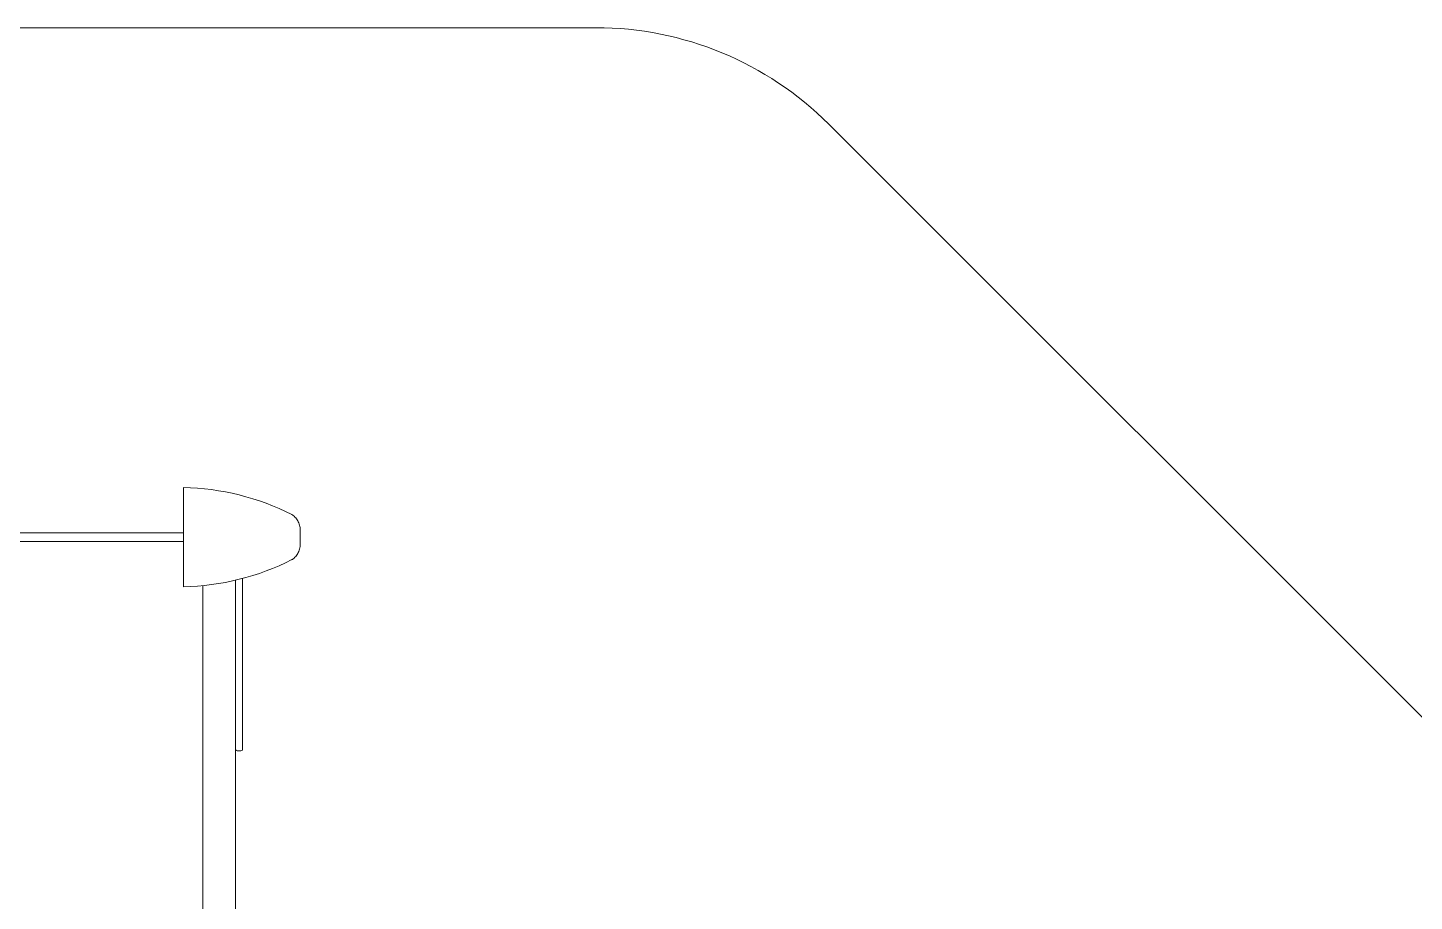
# Model space of a CAD drawing. Header units: millimetres. Extents: x -8422 to 28150, y -6982 to 5510.
# Drawn here: x 1630 to 5842, y 2856 to 5510 of the extents above; entities that cross this region are included whole.
import ezdxf

# ---------------------------------------------------------------- set-up
doc = ezdxf.new("R2010")
doc.units = ezdxf.units.MM
doc.layers.add('DIKOM_ЗОНА', color=80, linetype='Continuous')
doc.layers.add('DIKOM_ОБЪЕКТ', color=7, linetype='Continuous')

msp = doc.modelspace()

# ---------------------------------------------------------------- linework, layer by layer
at = {"layer": 'DIKOM_ЗОНА', "color": 3, "lineweight": 15}
for p, q in [((620.2, 5510), (3355.9, 5510)), ((7751.1, 1529), (4063, 5217.1))]:
    msp.add_line(p, q, dxfattribs=at)
msp.add_arc((3355.9, 4510), 1000, 45, 90, dxfattribs=at)
at = {"layer": 'DIKOM_ОБЪЕКТ', "color": 7, "linetype": 'Continuous', "lineweight": 15}
for p, q in [((2102.7, 4113.1), (2102.7, 3811.2)), ((2102.7, 3975.5), (1465.3, 3975.5)), ((2457.3, 3940.8), (2457.3, 3983.4)), ((1465.3, 3948.5), (2102.7, 3948.5)), ((2282.3, 3836.7), (2282.3, 3317.3)), ((2161.3, 3814.7), (2161.3, 2023.9)), ((2261.3, 3324.2), (2261.3, 3831.4)), ((2261.3, 3324.2), (2261.3, 2068.9)), ((2266.3, 3312.3), (2277.3, 3312.3)), ((2277.3, 3312.3), (2266.3, 3312.3)), ((2266.3, 3312.3), (2266.3, 3312.3)), ((2277.3, 3312.3), (2277.3, 3312.3)), ((2282.3, 3317.3), (2282.3, 3317.3))]:
    msp.add_line(p, q, dxfattribs=at)
at = {"layer": 'DIKOM_ОБЪЕКТ', "color": 7, "linetype": 'Continuous', "lineweight": 15, "flags": 128}
for points in [[(2457.3, 3983.4), (2457.2, 3987.2), (2456.9, 3991), (2456.3, 3994.7), (2455.5, 3998.3), (2454.4, 4001.9), (2453.2, 4005.4), (2451.7, 4008.8), (2450.1, 4012), (2448.2, 4015.1), (2446.2, 4018), (2444, 4020.8), (2441.6, 4023.3), (2439.1, 4025.7), (2436.4, 4027.8), (2433.6, 4029.7), (2430.7, 4031.4)], [(2457.3, 3940.8), (2457.2, 3937.1), (2456.9, 3933.3), (2456.3, 3929.6), (2455.5, 3925.9), (2454.4, 3922.4), (2453.2, 3918.9), (2451.7, 3915.5), (2450.1, 3912.3), (2448.2, 3909.2), (2446.2, 3906.3), (2444, 3903.5), (2441.6, 3900.9), (2439.1, 3898.6), (2436.4, 3896.5), (2433.6, 3894.6), (2430.7, 3892.9)]]:
    msp.add_lwpolyline(points, dxfattribs=at)
at = {"layer": 'DIKOM_ОБЪЕКТ', "color": 7, "linetype": 'Continuous', "lineweight": 15}
for centre, radius, start, end in [((2085.1, 3344.5), 768.9, 63.1673, 88.6896), ((2085.2, 4579.8), 768.9, 271.3079, 296.8302), ((2266.3, 3317.3), 5, 180, 270), ((2266.3, 3317.3), 5, 180.0161, 270.0118), ((2277.3, 3317.3), 5, 270, 0), ((2277.3, 3317.3), 5, 269.9882, 359.9839)]:
    msp.add_arc(centre, radius, start, end, dxfattribs=at)

doc.saveas('drawing.dxf')
